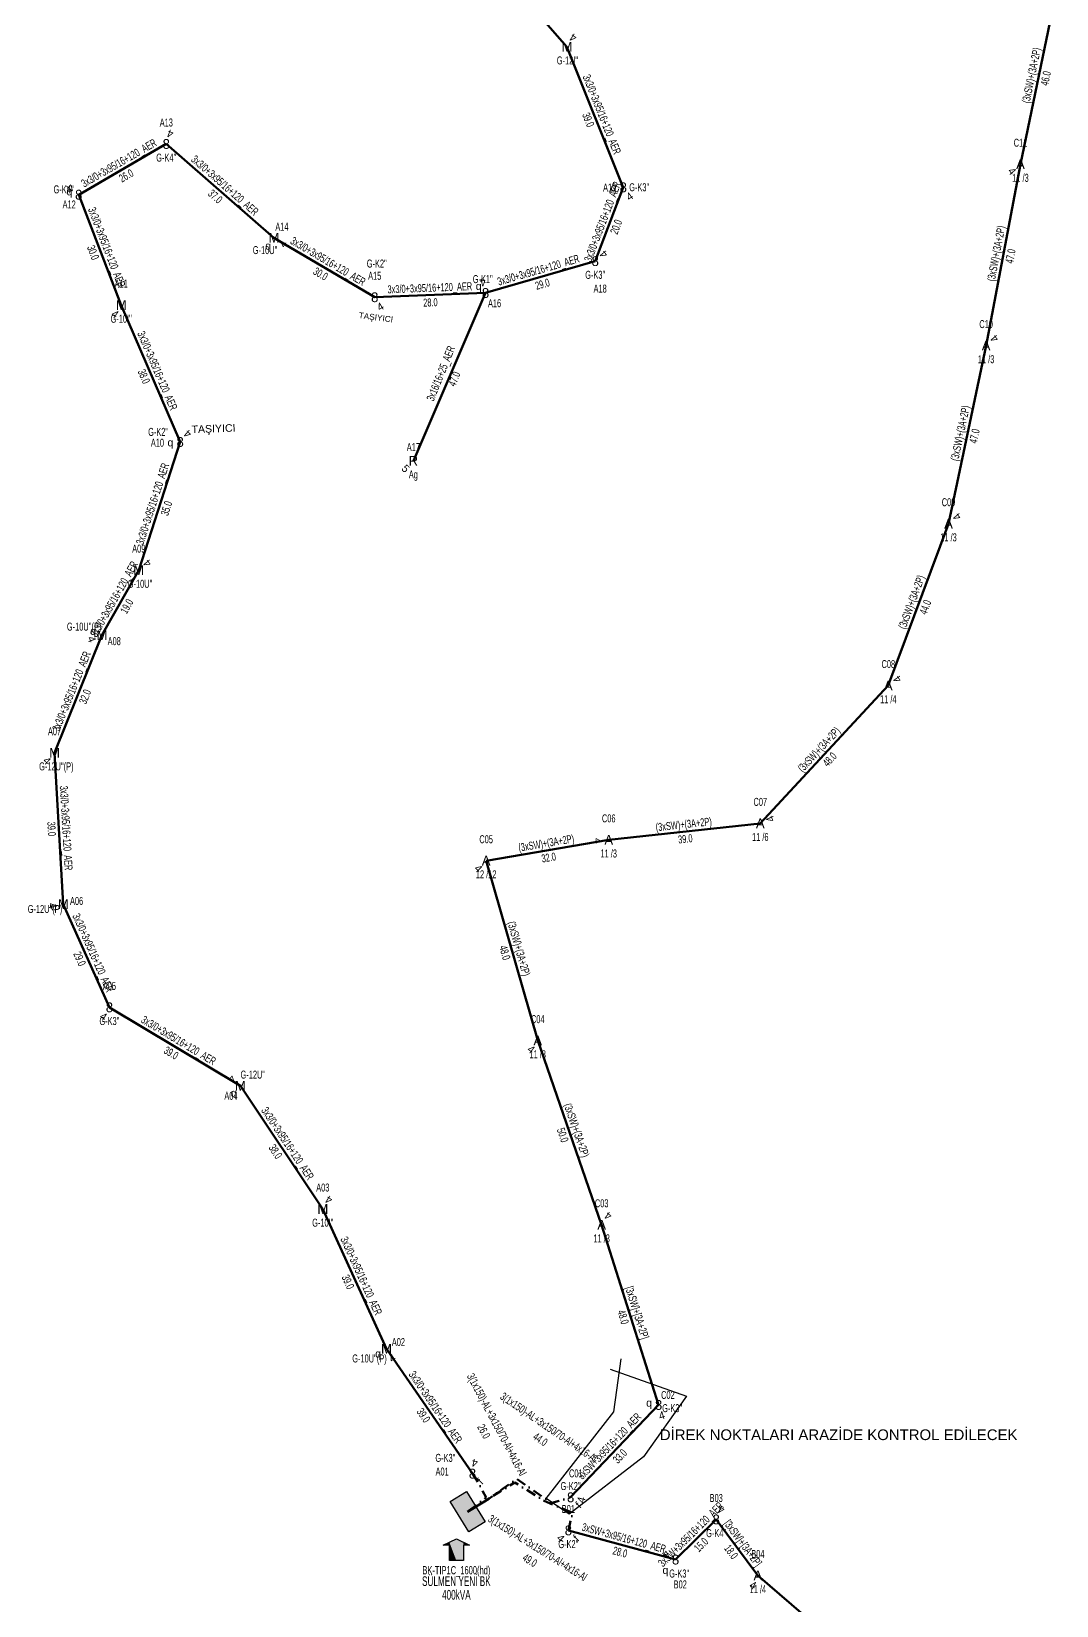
# Model space of a CAD drawing. Header units: millimetres. Extents: x 433713 to 438874, y 4028328 to 4034517.
# Drawn here: x 436904 to 437166.8, y 4030214.9 to 4030618.2 of the extents above; entities that cross this region are included whole.
import ezdxf
from ezdxf.enums import TextEntityAlignment as Align

# ---------------------------------------------------------------- set-up
doc = ezdxf.new("R2010")
doc.units = ezdxf.units.MM
doc.linetypes.add('DASHDOT', pattern=[5, 2.5, -1.25, 0, -1.25])
for name, color, linetype, lineweight in [('DIREK_AG_MEVCUT', 120, 'Continuous', 25), ('DIREK_OG_MEVCUT', 16, 'Continuous', 25), ('DIREK_OG_YENI', 10, 'Continuous', 25), ('HAT_AG_HAVAI_YENI', 3, 'Continuous', 50), ('HAT_OG_HAVAI_BYSK', 1, 'Continuous', 70), ('HAT_OG_HAVAI_MEVCUT', 48, 'Continuous', 70), ('HAT_OG_HAVAI_YENI', 1, 'Continuous', 70), ('HAT_OG_YERALTI_YENI', 1, 'DASHDOT', 70), ('KULLANICI', 1, 'Continuous', 25), ('TRAFO_TADILAT_BYSK', 5, 'Continuous', 30), ('TRAFO_YENI', 5, 'Continuous', 30)]:
    doc.layers.add(name, color=color, linetype=linetype, lineweight=lineweight)
doc.styles.add('Direk', font='B_CAD')
doc.styles.get("Standard").update_dxf_attribs({"font": 'Arial'})

# ---------------------------------------------------------------- blocks, each defined once
blk = doc.blocks.new('YENI_BINA_KARE')
blk.add_hatch(color=5).paths.add_polyline_path([(-2.25, -2.25), (2.25, -2.25), (2.25, 2.25), (-2.25, 2.25)])
at = {"layer": 'TRAFO_TADILAT_BYSK', "linetype": 'Continuous'}
for p, q in [((-2.25, -2.25), (-2.25, 2.25)), ((-2.25, 2.25), (2.25, 2.25)), ((0, 1.8), (0, 2.7)), ((2.25, 2.25), (2.25, -2.25)), ((2.25, -2.25), (-2.25, -2.25))]:
    blk.add_line(p, q, dxfattribs=at)
blk = doc.blocks.new('YENI_BETKOSK')
at = {"layer": 'TRAFO_YENI', "linetype": 'Continuous'}
for p, q in [((-3.4, 2), (0, 3.6)), ((-1.8, 2), (-3.4, 2)), ((-1.8, -2), (-1.8, 2)), ((0, 3.6), (3.4, 2)), ((3.4, 2), (1.8, 2)), ((1.8, 2), (1.8, -2)), ((1.8, -2), (-1.8, -2))]:
    blk.add_line(p, q, dxfattribs=at)
for points in [[(-3.4, 2), (-1.8, 2), (-1.8, 2.752941)], [(-1.8, 2.752941), (0, -2), (0, 3.6)], [(-1.8, -2), (-1.8, 2.752941), (0, -2)], [(0, -2), (0, 3.6), (1.8, -2)], [(0, 3.6), (1.8, -2), (1.8, 2.752941)], [(1.8, 2), (1.8, 2.752941), (3.4, 2)]]:
    blk.add_solid(points, dxfattribs=at)

msp = doc.modelspace()

# ---------------------------------------------------------------- linework, layer by layer
at = {"layer": 'HAT_AG_HAVAI_YENI'}
msp.add_line((437001.86617, 4030508.198594), (437020.376, 4030551.203), dxfattribs=at)
at = {"layer": 'HAT_OG_HAVAI_BYSK'}
for p, q in [((437050.146147, 4030312.445851), (437064.749, 4030266.263)), ((437079.51, 4030236.929), (437090.192452, 4030222.574913))]:
    msp.add_line(p, q, dxfattribs=at)
at = {"layer": 'HAT_OG_HAVAI_MEVCUT'}
for p, q in [((437166.764873, 4030628.954424), (437157.521586, 4030584.203055)), ((437157.521586, 4030584.203055), (437148.706364, 4030537.720606)), ((437148.706364, 4030537.720606), (437139.072922, 4030492.081149)), ((437139.072922, 4030492.081149), (437123.636442, 4030450.612354)), ((437123.636442, 4030450.612354), (437090.815757, 4030415.298881)), ((437090.815757, 4030415.298881), (437051.96378, 4030411.073394)), ((437051.96378, 4030411.073394), (437020.528688, 4030405.729114)), ((437020.528688, 4030405.729114), (437033.761988, 4030359.624714)), ((437033.761988, 4030359.624714), (437050.146147, 4030312.445851)), ((437090.192452, 4030222.574913), (437125.035219, 4030192.644447))]:
    msp.add_line(p, q, dxfattribs=at)
at = {"layer": 'HAT_OG_HAVAI_YENI'}
for p, q in [((437020.547178, 4030637.938523), (437041.253, 4030614.292)), ((437041.253, 4030614.292), (437055.698, 4030578.253)), ((436938.529, 4030589.378), (436916.072, 4030576.385)), ((436966.123, 4030565.33), (436938.529, 4030589.378)), ((436916.072, 4030576.385), (436926.979277, 4030548.095034)), ((437048.509331, 4030559.349624), (437055.698, 4030578.253)), ((436991.963, 4030550.103), (436966.123, 4030565.33)), ((437020.376, 4030551.203), (437048.509331, 4030559.349624)), ((436926.979277, 4030548.095034), (436942.088, 4030513.015)), ((437020.376, 4030551.203), (436991.963, 4030550.103)), ((436942.088, 4030513.015), (436931.476, 4030480.186)), ((436931.476, 4030480.186), (436922.034305, 4030463.500869)), ((436922.034305, 4030463.500869), (436909.879, 4030433.397)), ((436909.879, 4030433.397), (436912.131, 4030394.589)), ((436912.131, 4030394.589), (436923.957, 4030368.147)), ((436923.957, 4030368.147), (436957.513, 4030348.018)), ((436957.513, 4030348.018), (436978.658561, 4030316.478368)), ((436994.992186, 4030280.658853), (436978.658561, 4030316.478368)), ((436994.992186, 4030280.658853), (437017.032, 4030248.669)), ((437064.749, 4030266.263), (437042.192, 4030242.601)), ((437041.612, 4030234.115), (437069.101, 4030226.645)), ((437069.101, 4030226.645), (437079.51, 4030236.929))]:
    msp.add_line(p, q, dxfattribs=at)
at = {"layer": 'HAT_OG_YERALTI_YENI', "flags": 128}
for points in [[(437017.032, 4030248.669), (437018.54419, 4030246.261782), (437020.514767, 4030242.54676), (437015.764, 4030238.888)], [(437015.764, 4030238.888), (437021.179189, 4030242.220268), (437028.376398, 4030247.297368), (437037.35896, 4030241.160214), (437042.192, 4030242.601)], [(437041.612, 4030234.115), (437042.67327, 4030238.65822), (437035.364477, 4030241.726797), (437027.888307, 4030246.413351), (437015.764, 4030238.888)]]:
    msp.add_lwpolyline(points, dxfattribs=at)
at = {"layer": 'KULLANICI', "flags": 128}
msp.add_lwpolyline([(437052.350423, 4030275.418796), (437071.868247, 4030268.535698), (437060.836434, 4030252.978012), (437041.790054, 4030238.268927), (437035.944136, 4030242.323354), (437053.293313, 4030264.481271), (437055.179093, 4030278.058888)], dxfattribs=at)

# ---------------------------------------------------------------- block references
at = {"layer": 'TRAFO_YENI', "xscale": 2.027266999999999, "yscale": 1.090241999999999, "rotation": 301.522177}
msp.add_blockref('YENI_BINA_KARE', (437015.764, 4030238.888), dxfattribs=at)
at = {"layer": 'TRAFO_YENI'}
msp.add_blockref('YENI_BETKOSK', (437012.897305, 4030228.372745), dxfattribs=at)

# ---------------------------------------------------------------- texts
at = {"layer": 'DIREK_AG_MEVCUT', "width": 0.53}
for s, p in [('A17', (437001.86617, 4030511.698594)), ('Ag', (437001.86617, 4030504.698594))]:
    msp.add_text(s, height=2.05, dxfattribs=at).set_placement(p, align=Align.MIDDLE_CENTER)
at = {"layer": 'DIREK_AG_MEVCUT', "color": 32, "style": 'Direk'}
msp.add_text('5', height=2, rotation=315.000001, dxfattribs=at).set_placement((436999.886271, 4030506.218695), align=Align.MIDDLE_CENTER)
at = {"layer": 'DIREK_AG_MEVCUT', "style": 'Direk'}
msp.add_text('R', height=2.5, dxfattribs=at).set_placement((437001.86617, 4030508.198594), align=Align.MIDDLE_CENTER)
at = {"layer": 'DIREK_OG_MEVCUT', "width": 0.53}
for s, p in [('C11', (437157.521586, 4030589.703055)), ('11 /3', (437157.521586, 4030580.703055)), ('C10', (437148.706364, 4030543.220606)), ('11 /3', (437148.706364, 4030534.220606)), ('C09', (437139.072922, 4030497.581149)), ('11 /3', (437139.072922, 4030488.581149)), ('C08', (437123.636442, 4030456.112354)), ('11 /4', (437123.636442, 4030447.112354)), ('C07', (437090.815757, 4030420.798881)), ('C06', (437051.96378, 4030416.573394)), ('C05', (437020.528688, 4030411.229114)), ('11 /6', (437090.815757, 4030411.798881)), ('11 /3', (437051.96378, 4030407.573394)), ('12 /12', (437020.528688, 4030402.229114)), ('C04', (437033.761988, 4030365.124714)), ('11 /3', (437033.761988, 4030356.124714)), ('C03', (437050.146147, 4030317.945851)), ('11 /3', (437050.146147, 4030308.945851)), ('B04', (437090.192452, 4030228.074913)), ('11 /4', (437090.192452, 4030219.074913))]:
    msp.add_text(s, height=2.05, dxfattribs=at).set_placement(p, align=Align.MIDDLE_CENTER)
at = {"layer": 'DIREK_OG_MEVCUT', "style": 'Direk'}
for p in [(437157.521586, 4030584.203055), (437148.706364, 4030537.720606), (437139.072922, 4030492.081149), (437123.636442, 4030450.612354), (437090.815757, 4030415.298881), (437051.96378, 4030411.073394), (437020.528688, 4030405.729114), (437033.761988, 4030359.624714), (437050.146147, 4030312.445851), (437090.192452, 4030222.574913)]:
    msp.add_text('A', height=2.5, dxfattribs=at).set_placement(p, align=Align.MIDDLE_CENTER)
at = {"layer": 'DIREK_OG_MEVCUT', "color": 32, "style": 'Direk'}
for rotation, p in [(309.6308, (437155.365109, 4030582.417109)), (489.6308, (437150.862842, 4030539.506553)), (489.040566, (437141.247683, 4030493.844786)), (484.791279, (437125.935903, 4030452.210002)), (473.547659, (437093.382596, 4030416.417514)), (274.824302, (437049.173699, 4030410.837912)), (315.000001, (437018.548789, 4030403.749215)), (323.007508, (437032.077199, 4030357.388314)), (503.773386, (437051.800892, 4030314.704571)), (333.328493, (437088.935603, 4030220.072848))]:
    msp.add_text('4', height=2, rotation=rotation, dxfattribs=at).set_placement(p, align=Align.MIDDLE_CENTER)
at = {"layer": 'DIREK_OG_YENI', "color": 32, "style": 'Direk'}
for s, rotation, p in [('4', 505.920847, (437042.821945, 4030616.61114)), ('4', 519.464027, (436939.511227, 4030592.000066)), ('4', 230.310439, (436913.917355, 4030578.173157)), ('4', 394.844632, (437057.297789, 4030575.955028)), ('4', 416.849285, (436968.467258, 4030563.798839)), ('4', 489.615893, (437050.666272, 4030561.13501)), ('4', 193.65819, (437019.714838, 4030553.923821)), ('4', 390.85354, (436993.398967, 4030547.699253)), ('4', 325.542145, (436925.395037, 4030545.786314)), ('4', 497.69387, (436943.972657, 4030515.085765)), ('4', 488.794877, (436933.658303, 4030481.940296)), ('4', 291.132829, (436919.422613, 4030462.491381)), ('4', 316.660555, (436907.957306, 4030431.360559)), ('4', 278.514819, (436909.361863, 4030394.174417)), ('4', 327.048125, (436922.433984, 4030365.797442)), ('4', 230.516942, (436955.351925, 4030349.79838)), ('4', 507.256445, (436980.173025, 4030318.833448)), ('4', 392.052266, (436996.478125, 4030278.285673)), ('4', 376.663877, (437065.551918, 4030263.58059)), ('4', 528.351008, (437017.597363, 4030251.411328)), ('f', 405.000001, (437019.011899, 4030246.689101)), ('f', 405.000001, (437044.171899, 4030240.621101)), ('4', 436.48475, (437044.914462, 4030241.946628)), ('4', 513.328493, (437080.766849, 4030239.431065)), ('f', 405.000001, (437043.591899, 4030232.135101)), ('4', 315.000001, (437039.632101, 4030232.135101)), ('4', 239.725588, (437066.682862, 4030228.056598))]:
    msp.add_text(s, height=2, rotation=rotation, dxfattribs=at).set_placement(p, align=Align.MIDDLE_CENTER)
at = {"layer": 'DIREK_OG_YENI', "style": 'Direk'}
for s, p in [('M', (437041.253, 4030614.292)), ('8', (436938.529, 4030589.378)), ('8', (436916.072, 4030576.385)), ('8', (437055.698, 4030578.253)), ('M', (436966.123, 4030565.33)), ('8', (437048.509331, 4030559.349624)), ('8', (437020.376, 4030551.203)), ('M', (436926.979277, 4030548.095034)), ('8', (436991.963, 4030550.103)), ('8', (436942.088, 4030513.015)), ('M', (436931.476, 4030480.186)), ('M', (436922.034305, 4030463.500869)), ('M', (436909.879, 4030433.397)), ('M', (436912.131, 4030394.589)), ('8', (436923.957, 4030368.147)), ('M', (436957.513, 4030348.018)), ('M', (436978.658561, 4030316.478368)), ('M', (436994.992186, 4030280.658853)), ('8', (437064.749, 4030266.263)), ('8', (437017.032, 4030248.669)), ('8', (437042.192, 4030242.601)), ('8', (437079.51, 4030236.929)), ('8', (437041.612, 4030234.115)), ('8', (437069.101, 4030226.645))]:
    msp.add_text(s, height=2.5, dxfattribs=at).set_placement(p, align=Align.MIDDLE_CENTER)
at = {"layer": 'DIREK_OG_YENI', "width": 0.53}
for s, p in [("G-12I''", (437041.379761, 4030610.792)), ('A13', (436938.529, 4030594.878)), ("G-K4''", (436938.529, 4030585.878)), ("G-K4''", (436912.209588, 4030577.747566)), ('A19', (437052.198139, 4030578.221827)), ("G-K3''", (437059.784978, 4030578.289403)), ('A12', (436913.633076, 4030573.874692)), ('A14', (436968.169927, 4030568.16903)), ("G-10U''", (436963.860014, 4030562.191303)), ("G-K2''", (436992.49856, 4030558.731855)), ('A15', (436991.963, 4030555.603)), ("G-K1''", (437019.67568, 4030554.750646)), ("G-K3''", (437048.509331, 4030555.849624)), ('A11', (436926.979277, 4030553.595034)), ('A18', (437049.755169, 4030552.32203)), ('A16', (437022.692002, 4030548.578855)), ("G-10I''", (436926.979277, 4030544.595034)), ("G-K2''", (436936.448334, 4030515.603431)), ('A10', (436936.260608, 4030512.81899)), ('A09', (436931.476, 4030485.686)), ("G-10U''", (436931.81321, 4030476.686)), ("G-10U''(P)", (436917.46819, 4030465.702961)), ('A08', (436925.186841, 4030461.980502)), ('A07', (436909.879, 4030438.897)), ("G-12U''(P)", (436910.342971, 4030429.897)), ("G-12U''(P)", (436907.42341, 4030393.358415)), ('A06', (436915.531299, 4030395.41844)), ('A05', (436923.957, 4030373.647)), ("G-K3''", (436923.957, 4030364.647)), ("G-12U''", (436960.734367, 4030350.917703)), ('A04', (436955.101146, 4030345.481672)), ('A03', (436978.658561, 4030321.978368)), ("G-10I''", (436978.658561, 4030312.978368)), ('A02', (436998.037253, 4030282.384416)), ("G-10U''(P)", (436990.628274, 4030278.185933)), ('C02', (437067.124691, 4030268.833232)), ("G-K3''", (437068.244747, 4030265.453256)), ("G-K3''", (437010.091279, 4030252.711043)), ('A01', (437009.250631, 4030249.213497)), ('C01', (437043.523024, 4030248.739891)), ("G-K2''", (437042.192, 4030245.489913)), ('B03', (437079.51, 4030242.429)), ('B01', (437041.612, 4030239.615)), ("G-K4''", (437079.51, 4030233.429)), ("G-K2''", (437041.612, 4030230.615)), ("G-K3''", (437070.037666, 4030223.081068)), ('B02', (437070.287746, 4030220.286951))]:
    msp.add_text(s, height=2.05, dxfattribs=at).set_placement(p, align=Align.MIDDLE_CENTER)
at = {"layer": 'DIREK_OG_YENI', "color": 4, "style": 'Direk'}
for p in [(436913.714402, 4030577.216704), (437053.198099, 4030578.230733), (436964.660909, 4030563.302122), (437018.608233, 4030552.970767), (436939.590763, 4030512.897496), (436919.782494, 4030464.586846), (436909.702215, 4030393.996543), (436955.790247, 4030346.206337), (436992.817138, 4030279.426308), (437062.313486, 4030266.827155), (437066.49562, 4030223.951758)]:
    msp.add_text('q', height=2, dxfattribs=at).set_placement(p, align=Align.MIDDLE_CENTER)
at = {"layer": 'HAT_AG_HAVAI_YENI', "lineweight": 30, "width": 0.53}
msp.add_text('3x16/16+25_AER', height=2.05, rotation=427.999119, dxfattribs=at).set_placement((437009.83712, 4030530.195474), align=Align.CENTER)
msp.add_text('47.0', height=2.05, rotation=427.999119, dxfattribs=at).set_placement((437011.413322, 4030529.558619), align=Align.TOP_CENTER)
at = {"layer": 'HAT_OG_HAVAI_BYSK', "lineweight": 30, "width": 0.53}
for rotation, p in [(287.546769, (437058.258024, 4030289.610687, 218532.3745)), (306.656984, (437085.533117, 4030230.259426, 218545.096226))]:
    msp.add_text('[3xSW]+[3A+2P]', height=2.05, rotation=rotation, dxfattribs=at).set_placement(p, align=Align.CENTER)
for s, rotation, p in [('48.0', 287.546769, (437056.637123, 4030289.098164, 218532.3745)), ('18.0', 306.656984, (437084.169336, 4030229.244487, 218545.096226))]:
    msp.add_text(s, height=2.05, rotation=rotation, dxfattribs=at).set_placement(p, align=Align.TOP_CENTER)
at = {"layer": 'HAT_OG_HAVAI_MEVCUT', "lineweight": 30, "width": 0.53}
for rotation, p in [(78.329805, (437161.310801, 4030606.750676)), (79.261597, (437152.27886, 4030561.120207)), (78.081129, (437143.057968, 4030515.076425)), (69.582555, (437130.558083, 4030471.64328)), (47.095316, (437106.603485, 4030433.534281)), (6.207013, (437071.297866, 4030414.031154)), (9.648602, (437036.10377, 4030409.23923)), (286.015014, (437027.962349, 4030382.91142)), (289.150966, (437042.757026, 4030336.314132))]:
    msp.add_text('(3xSW)+(3A+2P)', height=2.05, rotation=rotation, dxfattribs=at).set_placement(p, align=Align.CENTER)
for s, rotation, p in [('46.0', 78.329805, (437162.975659, 4030606.406804)), ('47.0', 79.261597, (437153.94909, 4030560.803454)), ('47.0', 78.081129, (437144.721318, 4030514.72533)), ('44.0', 69.582555, (437132.151281, 4030471.050223)), ('48.0', 47.095316, (437107.848714, 4030432.376954)), ('39.0', 6.207013, (437071.481671, 4030412.34112)), ('32.0', 9.648602, (437036.388698, 4030407.563278)), ('48.0', 286.015014, (437026.328327, 4030382.442408)), ('50.0', 289.150966, (437041.151108, 4030335.756433))]:
    msp.add_text(s, height=2.05, rotation=rotation, dxfattribs=at).set_placement(p, align=Align.TOP_CENTER)
at = {"layer": 'HAT_OG_HAVAI_YENI', "lineweight": 30, "width": 0.53}
for s, rotation, p in [('3x3/0+3x95/16+120_AER', 291.842445, (437049.264724, 4030596.588815, 218527.849184)), ('3x3/0+3x95/16+120_AER', 390.0513, (436926.874781, 4030583.617156)), ('3x3/0+3x95/16+120_AER', 318.927895, (436952.884647, 4030577.994491)), ('3x3/0+3x95/16+120_AER', 69.178419, (437051.309361, 4030569.103676)), ('3x3/0+3x95/16+120_AER', 291.084287, (436922.318733, 4030562.545797)), ('3x3/0+3x95/16+120_AER', 329.489523, (436979.474563, 4030558.448386)), ('3x3/0+3x95/16+120_AER', 16.148969, (437034.206087, 4030556.092876)), ('3x3/0+3x95/16+120_AER', 362.218454, (437006.136363, 4030551.502232)), ('3x3/0+3x95/16+120_AER', 293.301901, (436935.31452, 4030530.89135)), ('3x3/0+3x95/16+120_AER', 432.086083, (436935.97352, 4030496.862224)), ('3x3/0+3x95/16+120_AER', 420.495592, (436926.015482, 4030472.262233)), ('3x3/0+3x95/16+120_AER', 428.011351, (436915.168279, 4030448.767321, 218454.939296)), ('3x3/0+3x95/16+120_AER', 273.322091, (436911.853508, 4030414.042322, 218456.065641)), ('3x3/0+3x95/16+120_AER', 294.094963, (436918.81985, 4030381.714924)), ('3x3/0+3x95/16+120_AER', 329.041654, (436941.171894, 4030358.811149)), ('3x3/0+3x95/16+120_AER', 303.840358, (436968.791656, 4030332.721299)), ('3x3/0+3x95/16+120_AER', 294.512888, (436987.598761, 4030298.921274)), ('3x3/0+3x95/16+120_AER', 304.565153, (437006.711876, 4030265.146282)), ('3xSW+3x95/16+120_AER', 406.369617, (437052.855408, 4030255.01863)), ('3xSW+3x95/16+120_AER', 404.65464, (437073.708052, 4030232.391479, 218534.550459)), ('3xSW+3x95/16+120_AER', 344.796061, (437055.579399, 4030231.200196, 218520.806023))]:
    msp.add_text(s, height=2.05, rotation=rotation, dxfattribs=at).set_placement(p, align=Align.CENTER)
for s, rotation, p in [('39.0', 291.842445, (437047.686766, 4030595.956321, 218527.849184)), ('26.0', 390.0513, (436927.726099, 4030582.145675)), ('37.0', 318.927895, (436951.767732, 4030576.712889)), ('20.0', 69.178419, (437052.898337, 4030568.499395)), ('30.0', 291.084287, (436920.732544, 4030561.934237)), ('30.0', 329.489523, (436978.61148, 4030556.983774)), ('29.0', 16.148969, (437034.678917, 4030554.459955)), ('28.0', 362.218454, (437006.202169, 4030549.803506)), ('38.0', 293.301901, (436933.753183, 4030530.21887)), ('35.0', 432.086083, (436937.591104, 4030496.339325)), ('19.0', 420.495592, (436927.495022, 4030471.424999)), ('32.0', 428.011351, (436916.744618, 4030448.130802, 218454.939296)), ('39.0', 273.322091, (436910.156365, 4030413.943809, 218456.065641)), ('29.0', 294.094963, (436917.267971, 4030381.020898)), ('39.0', 329.041654, (436940.297389, 4030357.353329)), ('38.0', 303.840358, (436967.379649, 4030331.774601)), ('39.0', 294.512888, (436986.051986, 4030298.215947)), ('39.0', 304.565153, (437005.311957, 4030264.181799)), ('33.0', 406.369617, (437054.085878, 4030253.845624)), ('28.0', 344.796061, (437055.133564, 4030229.559699, 218520.806023)), ('15.0', 404.65464, (437074.902866, 4030231.182173, 218534.550459))]:
    msp.add_text(s, height=2.05, rotation=rotation, dxfattribs=at).set_placement(p, align=Align.TOP_CENTER)
at = {"layer": 'HAT_OG_YERALTI_YENI', "lineweight": 30, "width": 0.53}
for rotation, p in [(297.943034, (437022.353985, 4030260.774951)), (325.657946, (437035.969828, 4030259.712748)), (327.917813, (437033.193703, 4030228.777874))]:
    msp.add_text('3(1x150)-AL+3x150/70-Al+4x16-Al', height=2.05, rotation=rotation, dxfattribs=at).set_placement(p, align=Align.CENTER)
for s, rotation, p in [('26.0', 297.943034, (437020.852181, 4030259.978342)), ('44.0', 325.657946, (437035.010803, 4030258.309084)), ('49.0', 327.917813, (437032.290773, 4030227.337486))]:
    msp.add_text(s, height=2.05, rotation=rotation, dxfattribs=at).set_placement(p, align=Align.TOP_CENTER)
at = {"layer": 'KULLANICI'}
for height, rotation, p in [(1.5204, 352.725, (436987.779802, 4030544.759249)), (1.937663, 2.2026, (436945.036321, 4030515.263451))]:
    msp.add_text('TAŞIYICI', height=height, rotation=rotation, dxfattribs=at).set_placement(p)
msp.add_text('DİREK NOKTALARI ARAZİDE KONTROL EDİLECEK', height=2.7409, dxfattribs=at).set_placement((437110.903906, 4030258.635383), align=Align.MIDDLE_CENTER)
at = {"layer": 'TRAFO_YENI', "width": 0.6}
for s, height, p in [('BK-TIP1C_1600(hd)', 2.1, (437012.897305, 4030222.872745)), ('SÜLMEN YENİ BK', 2.5, (437012.897305, 4030219.872745)), ('400kVA', 2.5, (437012.897305, 4030216.372745))]:
    msp.add_text(s, height=height, dxfattribs=at).set_placement(p, align=Align.CENTER)

doc.saveas('drawing.dxf')
